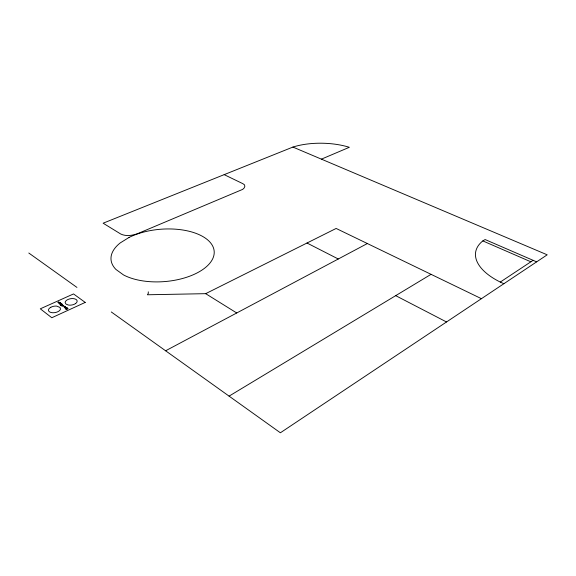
<?xml version="1.0" encoding="UTF-8"?>
<svg xmlns="http://www.w3.org/2000/svg" width="576" height="576" viewBox="0 0 576 576"><rect width="100%" height="100%" fill="white"/><g stroke="black" fill="none" stroke-linecap="round" stroke-linejoin="round"><path stroke-width="0.86" d="M536.645 261.857L485.107 239.544L482.832 240.912A62.611 30.355 9.1 0 0 500.285 282.067L533.11 260.323M229.075 396.13L431.05 274.334M165.614 350.777L367.351 243.54M148.262 291.838L148.32 293.328L147.391 294.775L205.668 293.666L336.132 228.449L481.428 298.685M321.408 159.149L349.337 147.298A47.556 20.318 1.2 0 0 292.91 147.067L103.133 223.2L120.744 234.014C126.151 236.635 132.631 235.512 138.046 233.467L240.97 190.094C243.95 189.576 246.938 185.191 242.935 183.715L224.179 174.643M58.104 302.558C60.372 301.118 57.24 302.422 58.025 302.422M292.91 147.067L547.2 254.815L280.382 432.785L111.298 311.969M482.832 240.912L530.878 261.806M500.285 282.067L503.863 283.723M307.001 243.014L338.27 258.998M395.698 295.654L446.522 321.97M205.668 293.666L236.722 312.977M28.8 253.022L76.939 287.417M60.221 304.049L61.38 303.804L60.242 303.998M66.773 307.613C64.858 308.772 64.706 307.21 66.773 307.613M65.246 306.468C63.367 307.656 63.166 306.05 65.246 306.468M60.012 302.544C58.104 303.682 57.974 302.162 60.012 302.544M61.812 305.942C61.884 306.742 64.606 304.517 63.72 305.575L61.848 305.878M64.454 307.109C66.535 306.418 65.419 307.8 64.447 307.102M65.822 308.844L66.269 309.413L68.069 308.585L65.822 308.844M66.082 308.88L67.046 308.873L66.082 308.88M60.005 303.984C61.33 305.417 62.194 302.342 60.005 303.984M59.119 303.379L59.616 303.862L60.955 303.257L59.436 303.516L60.3 302.767L59.119 303.379M66.506 307.699L65.693 307.656L66.506 307.699M64.98 306.547L64.166 306.511L64.98 306.547M59.746 302.63L58.939 302.587L59.746 302.63M50.803 307.289L49.702 308.03A6.07 3.226 -9.6 0 0 48.96 311.357L49.759 311.99A6.07 3.226 -9.6 0 0 56.887 312.12L58.234 311.515A6.07 3.226 -9.6 0 0 60.473 309.06L60.012 307.454L56.729 306.115A6.07 3.226 -9.6 0 0 50.803 307.289M129.038 237.434L120.24 242.914A51.739 26.237 -4.6 0 0 115.942 269.453L123.538 274.946A51.739 26.237 -4.6 0 0 196.286 273.341A51.739 26.237 -4.6 0 0 201.766 235.951A51.739 26.237 -4.6 0 0 129.038 237.434M75.528 303.588L74.311 304.258A6.041 3.204 -8.9 0 1 68.292 305.021L66.038 304.114L65.167 302.602A6.041 3.204 -8.9 0 1 68.047 299.455L69.466 298.958A6.041 3.204 -8.9 0 1 75.269 299.059L76.255 299.599A6.041 3.204 -8.9 0 1 75.528 303.588M85.219 302.414L51.797 317.743L40.306 308.815L73.534 293.933L85.219 302.414M67.075 307.843L65.196 308.7L67.075 307.843M61.092 305.266L60.149 304.805L62.33 304.546C59.969 302.796 65.426 305.654 60.523 304.834L61.092 305.266M62.143 304.956L62.561 305.273L62.143 304.956"/></g></svg>
